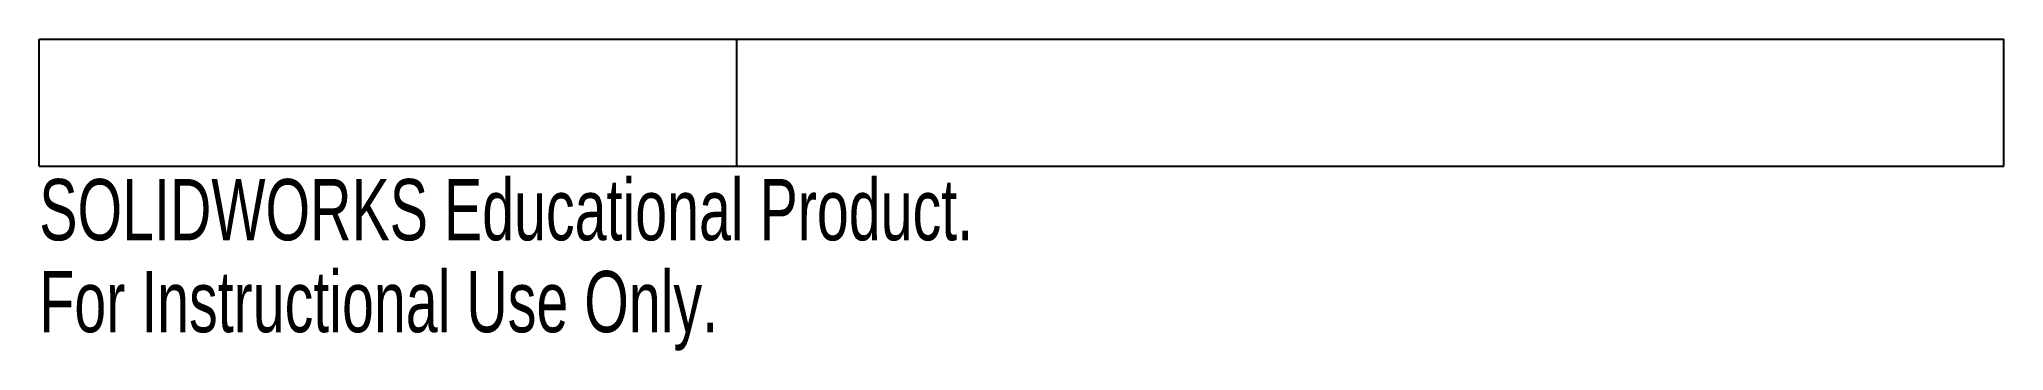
# Paper-space layout '_Top' of a CAD drawing. Header units: millimetres. Extents: x -85 to 70, y -25 to 0.
import ezdxf

# ---------------------------------------------------------------- set-up
doc = ezdxf.new("R2010")
doc.units = ezdxf.units.MM
doc.styles.add('SLDTEXTSTYLE0', font='TXT', dxfattribs={"width": 0.7})

psp = doc.layouts.new('_Top')

# ---------------------------------------------------------------- linework, layer by layer
at = {"color": 7, "linetype": 'Continuous', "lineweight": 25}
for p, q in [((-85, -10), (-85, 0)), ((-85, 0), (70, 0)), ((-30, 0), (-30, -10)), ((70, -10), (70, 0)), ((-85, -10), (70, -10))]:
    psp.add_line(p, q, dxfattribs=at)

# ---------------------------------------------------------------- texts
at = {"color": 7, "linetype": 'Continuous', "char_height": 4.8336, "attachment_point": 1, "style": 'SLDTEXTSTYLE0'}
for s, insert in [('SOLIDWORKS Educational Product.', (-85, -11.02)), ('For Instructional Use Only.', (-85, -18.27))]:
    psp.add_mtext(s, dxfattribs=dict(at, insert=insert))

doc.saveas('drawing.dxf')
